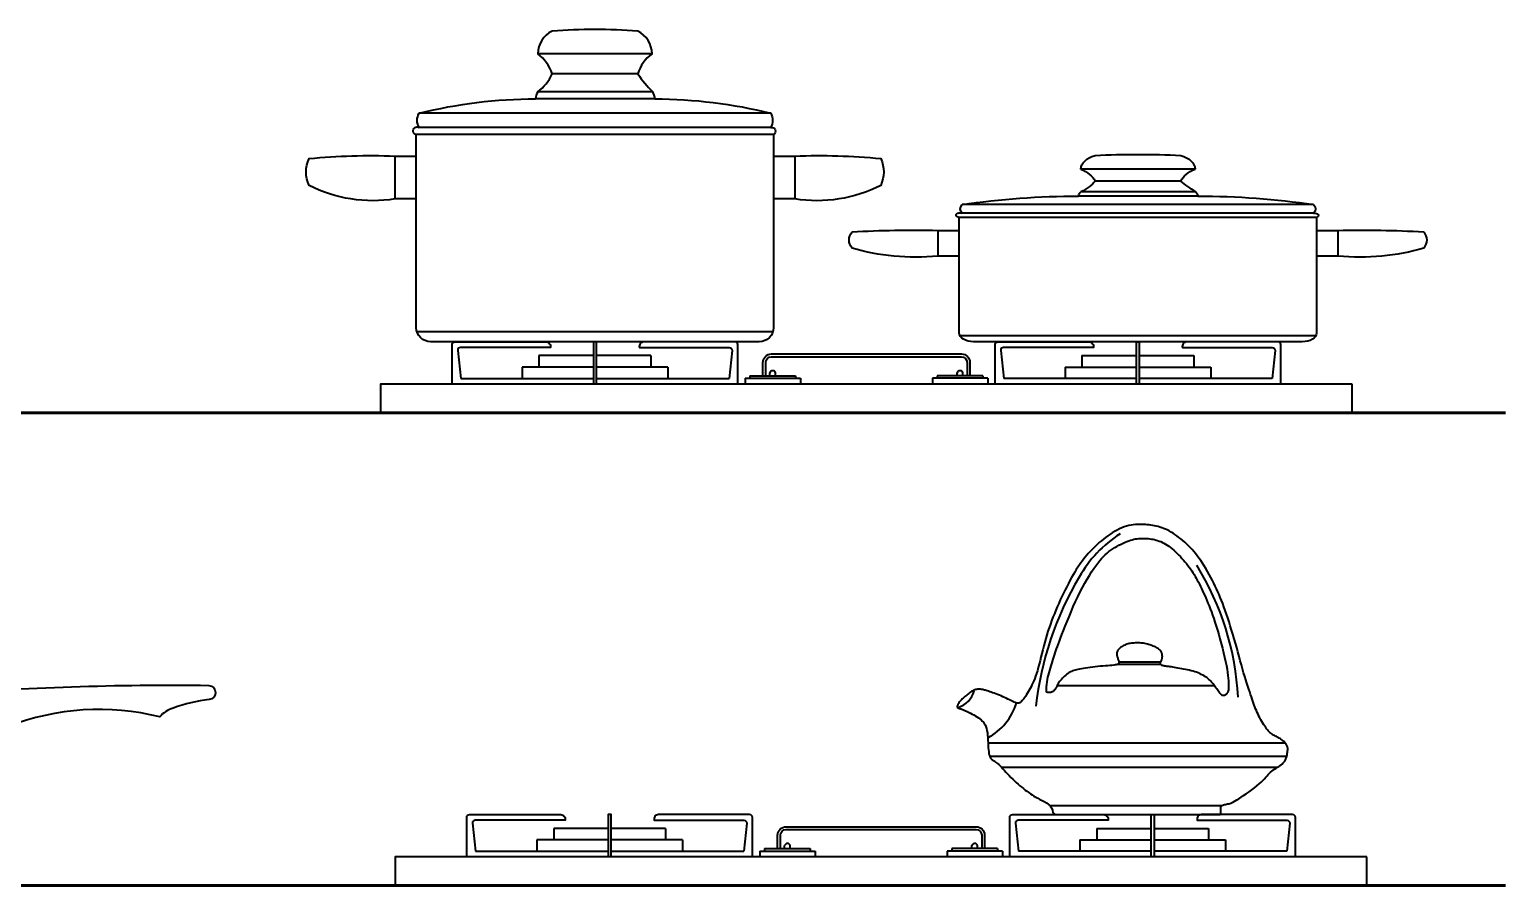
# Model space of a CAD drawing. Header units: millimetres. Extents: x -4763 to 645, y -25 to 217.
# Drawn here: x 308.6 to 399.8, y 163.9 to 216.8 of the extents above; entities that cross this region are included whole.
import ezdxf

# ---------------------------------------------------------------- set-up
doc = ezdxf.new("R2010")
doc.units = ezdxf.units.MM
doc.header["$LTSCALE"] = 0.5
doc.layers.add('acesssorios_coz', color=250, linetype='Continuous', lineweight=9)

msp = doc.modelspace()

# ---------------------------------------------------------------- linework, layer by layer
at = {"layer": 'acesssorios_coz', "color": 7, "lineweight": 40}
for p, q in [((347.06201, 215.28185), (340.00318, 215.28185)), ((346.17965, 214.04655), (340.88554, 214.04655)), ((347.23955, 212.50244), (339.86861, 212.50277)), ((347.10496, 212.94361), (340.00318, 212.94361)), ((354.38554, 211.62008), (332.67965, 211.62008)), ((354.38554, 210.73773), (332.67965, 210.73773)), ((354.56201, 210.29655), (332.50318, 210.29655)), ((331.17965, 208.97302), (331.17965, 206.32597)), ((355.88554, 208.97302), (355.88554, 206.32597)), ((380.59142, 208.17008), (373.5326, 208.17008)), ((379.70907, 207.42891), (374.41495, 207.42891)), ((380.76896, 206.50244), (373.39803, 206.50263)), ((380.63437, 206.76714), (373.5326, 206.76714)), ((388.09142, 205.17891), (366.0326, 205.17891)), ((366.0326, 198.03185), (366.0326, 205.17891)), ((387.91495, 205.97302), (366.20907, 205.97302)), ((387.91495, 205.44361), (366.20907, 205.44361)), ((388.09142, 205.17891), (388.09142, 198.03185)), ((364.70907, 204.38479), (364.70907, 202.79655)), ((364.70907, 204.38479), (366.0326, 204.38479)), ((388.09142, 204.38479), (389.41495, 204.38479)), ((389.41495, 204.38479), (389.41495, 202.79655)), ((366.0326, 202.79655), (364.70907, 202.79655)), ((389.41495, 202.79655), (388.09142, 202.79655)), ((354.52065, 198.11782), (332.54454, 198.11782)), ((388.05006, 197.87166), (366.07395, 197.87166)), ((387.20907, 197.50244), (366.91495, 197.50244)), ((343.44436, 196.64877), (340.07881, 196.64877)), ((340.07881, 196.64877), (340.07881, 195.94289)), ((346.98638, 196.64877), (343.62083, 196.64877)), ((346.98638, 196.64877), (346.98638, 195.94289)), ((373.60823, 196.64877), (376.97377, 196.64877)), ((373.60823, 196.64877), (373.60823, 195.94289)), ((377.15024, 196.64877), (380.51579, 196.64877)), ((380.51579, 196.64877), (380.51579, 195.94289)), ((335.25162, 195.237), (343.44436, 195.237)), ((339.0389, 195.94289), (339.0389, 195.237)), ((343.44436, 195.94289), (339.0389, 195.94289)), ((348.02629, 195.94289), (343.62083, 195.94289)), ((343.62083, 195.237), (351.81357, 195.237)), ((348.02629, 195.94289), (348.02629, 195.237)), ((352.80937, 195.2467), (356.22132, 195.2467)), ((352.80937, 195.2467), (352.80937, 194.88406)), ((353.10358, 195.39417), (355.92711, 195.39417)), ((353.10358, 195.39417), (353.10358, 195.2467)), ((354.33887, 195.39417), (354.33887, 195.58203)), ((354.69182, 195.39417), (354.69182, 195.58203)), ((355.92711, 195.39417), (355.92711, 195.2467)), ((356.22132, 195.2467), (356.22132, 194.88406)), ((367.78523, 195.2467), (364.37329, 195.2467)), ((364.37329, 195.2467), (364.37329, 194.88406)), ((367.49102, 195.39417), (364.66749, 195.39417)), ((364.66749, 195.39417), (364.66749, 195.2467)), ((365.90279, 195.39417), (365.90279, 195.58203)), ((366.25573, 195.39417), (366.25573, 195.58203)), ((367.49102, 195.39417), (367.49102, 195.2467)), ((367.78523, 195.2467), (367.78523, 194.88406)), ((376.97377, 195.237), (368.78103, 195.237)), ((372.56831, 195.94289), (372.56831, 195.237)), ((372.56831, 195.94289), (376.97377, 195.94289)), ((377.15024, 195.94289), (381.5557, 195.94289)), ((385.34299, 195.237), (377.15024, 195.237)), ((381.5557, 195.94289), (381.5557, 195.237)), ((378.47411, 177.72302), (375.88859, 177.72302)), ((378.47411, 177.56657), (375.76005, 177.56657)), ((372.08026, 176.27537), (381.77766, 176.27537)), ((367.81169, 172.72838), (386.1608, 172.72838)), ((367.91108, 171.91087), (386.2529, 171.91087)), ((368.63288, 171.22802), (385.67856, 171.22802)), ((371.66812, 168.86221), (382.24419, 168.86221)), ((371.94371, 168.30598), (382.14775, 168.30598)), ((344.35207, 167.45231), (340.98653, 167.45231)), ((340.98653, 167.45231), (340.98653, 166.74643)), ((347.89409, 167.45231), (344.52854, 167.45231)), ((347.89409, 167.45231), (347.89409, 166.74643)), ((374.51594, 167.45231), (377.88148, 167.45231)), ((374.51594, 167.45231), (374.51594, 166.74643)), ((378.05796, 167.45231), (381.4235, 167.45231)), ((381.4235, 167.45231), (381.4235, 166.74643)), ((336.15933, 166.04055), (344.35207, 166.04055)), ((339.94661, 166.74643), (339.94661, 166.04055)), ((344.35207, 166.74643), (339.94661, 166.74643)), ((348.93401, 166.74643), (344.52854, 166.74643)), ((344.52854, 166.04055), (352.72129, 166.04055)), ((348.93401, 166.74643), (348.93401, 166.04055)), ((353.71708, 166.05025), (357.12903, 166.05025)), ((353.71708, 166.05025), (353.71708, 165.6876)), ((354.01129, 166.19771), (356.83482, 166.19771)), ((354.01129, 166.19771), (354.01129, 166.05025)), ((355.24659, 166.19771), (355.24659, 166.38557)), ((355.59953, 166.19771), (355.59953, 166.38557)), ((356.83482, 166.19771), (356.83482, 166.05025)), ((357.12903, 166.05025), (357.12903, 165.6876)), ((368.69294, 166.05025), (365.281, 166.05025)), ((365.281, 166.05025), (365.281, 165.6876)), ((368.39874, 166.19771), (365.57521, 166.19771)), ((365.57521, 166.19771), (365.57521, 166.05025)), ((366.8105, 166.19771), (366.8105, 166.38557)), ((367.16344, 166.19771), (367.16344, 166.38557)), ((368.39874, 166.19771), (368.39874, 166.05025)), ((368.69294, 166.05025), (368.69294, 165.6876)), ((377.88148, 166.04055), (369.68874, 166.04055)), ((373.47602, 166.74643), (373.47602, 166.04055)), ((373.47602, 166.74643), (377.88148, 166.74643)), ((378.05796, 166.74643), (382.46342, 166.74643)), ((386.2507, 166.04055), (378.05796, 166.04055)), ((382.46342, 166.74643), (382.46342, 166.04055))]:
    msp.add_line(p, q, dxfattribs=at)
at = {"layer": 'acesssorios_coz', "color": 7, "lineweight": 60}
for p, q in [((399.75943, 193.11936), (244.53958, 193.11936)), ((399.75943, 163.9229), (244.53958, 163.9229))]:
    msp.add_line(p, q, dxfattribs=at)
at = {"layer": 'acesssorios_coz', "color": 7, "lineweight": 40}
for points in [[(347.23953, 212.50274, -0.06089756), (354.38554, 211.62008, -0.27282867), (354.38554, 210.73773, -0.87308171), (354.56201, 210.29655), (354.56201, 198.38479, -0.41421356), (353.67965, 197.50244), (333.38554, 197.50244, -0.41421356), (332.50318, 198.38479), (332.50318, 210.29655, -1.21190516), (332.67965, 210.73773, -0.27282867), (332.67965, 211.62008, -0.06126086), (339.86861, 212.50277, -0.06126086)], [(332.50318, 206.32597), (331.17965, 206.32597, -0.15738893), (325.88554, 207.14918, -0.2194074), (325.88504, 208.82228, -0.03292451), (331.17965, 208.97302), (332.50318, 208.97302)], [(354.56201, 208.97302), (355.88554, 208.97302, -0.03292451), (361.18015, 208.82228, -0.2194074), (361.17965, 207.14918, -0.15738893), (355.88554, 206.32597), (354.56201, 206.32597)], [(334.70907, 194.88406), (334.70907, 197.32597, -0.41421356), (334.88554, 197.50244), (340.52006, 197.50244, -0.45380799), (340.78389, 197.14949), (335.23848, 197.14949, 0.41421356), (335.06201, 196.97302), (335.25162, 195.237)], [(352.35613, 194.88406), (352.35613, 197.32597, 0.41421356), (352.17965, 197.50244), (346.54513, 197.50244, 0.45380799), (346.2813, 197.14949), (351.82671, 197.14949, -0.41421356), (352.00318, 196.97302), (351.81357, 195.237)], [(368.23848, 194.88406), (368.23848, 197.32597, -0.41421356), (368.41495, 197.50244), (374.04947, 197.50244, -0.45380799), (374.3133, 197.14949), (368.76789, 197.14949, 0.41421356), (368.59142, 196.97302), (368.78103, 195.237)], [(385.88554, 194.88406), (385.88554, 197.32597, 0.41421356), (385.70907, 197.50244), (380.07454, 197.50244, 0.45380799), (379.81071, 197.14949), (385.35613, 197.14949, -0.41421356), (385.5326, 196.97302), (385.34299, 195.237)], [(353.90459, 195.39417), (353.90459, 196.22129, -0.41421356), (354.434, 196.7507), (366.1606, 196.7507, -0.41421356), (366.69002, 196.22129), (366.69002, 195.39417)], [(354.08106, 195.39417), (354.08106, 196.22129, -0.41421356), (354.434, 196.57423), (366.1606, 196.57423, -0.41421356), (366.51355, 196.22129), (366.51355, 195.39417)], [(375.95968, 185.64031, 0.12181198), (373.43457, 182.96621, 0.1058065), (370.75796, 174.99434)], [(302.05146, 175.46793, -0.11817689), (302.75576, 175.71325, -0.02356934), (319.69907, 176.28121, -0.90165735), (319.71737, 175.40633, 0.05826106), (317.49398, 174.87496, 0.14740613), (316.65889, 174.33605, 0.15502854), (307.3054, 173.7388, -0.04630802), (303.2572, 172.75246, -0.09617611), (302.48874, 171.99335)], [(335.61678, 165.6876), (335.61678, 168.12951, -0.41421356), (335.79325, 168.30598), (341.42777, 168.30598, -0.45380799), (341.6916, 167.95304), (336.14619, 167.95304, 0.41421356), (335.96972, 167.77657), (336.15933, 166.04055)], [(353.26384, 165.6876), (353.26384, 168.12951, 0.41421356), (353.08737, 168.30598), (347.45284, 168.30598, 0.45380799), (347.18902, 167.95304), (352.73443, 167.95304, -0.41421356), (352.9109, 167.77657), (352.72129, 166.04055)], [(369.14619, 165.6876), (369.14619, 168.12951, -0.41421356), (369.32266, 168.30598), (374.95719, 168.30598, -0.45380799), (375.22101, 167.95304), (369.6756, 167.95304, 0.41421356), (369.49913, 167.77657), (369.68874, 166.04055)], [(386.79325, 165.6876), (386.79325, 168.12951, 0.41421356), (386.61678, 168.30598), (380.98226, 168.30598, 0.45380799), (380.71843, 167.95304), (386.26384, 167.95304, -0.41421356), (386.44031, 167.77657), (386.2507, 166.04055)], [(354.8123, 166.19771), (354.8123, 167.02483, -0.41421356), (355.34171, 167.55424), (367.06832, 167.55424, -0.41421356), (367.59773, 167.02483), (367.59773, 166.19771)], [(354.98877, 166.19771), (354.98877, 167.02483, -0.41421356), (355.34171, 167.37777), (367.06832, 167.37777, -0.41421356), (367.42126, 167.02483), (367.42126, 166.19771)]]:
    msp.add_lwpolyline(points, format="xyb", dxfattribs=at)
for points in [[(343.62083, 194.88406), (343.62083, 197.50244), (343.44436, 197.50244), (343.44436, 194.88406)], [(376.97377, 194.88406), (376.97377, 197.50244), (377.15024, 197.50244), (377.15024, 194.88406)], [(382.14775, 168.30598), (382.16075, 168.32765), (382.18187, 168.39096), (382.19107, 168.45662), (382.19189, 168.52294), (382.18788, 168.58826), (382.18257, 168.65091), (382.17952, 168.7092), (382.18226, 168.76148), (382.19434, 168.80607), (382.21843, 168.84182), (382.25367, 168.86971), (382.29831, 168.89126), (382.35062, 168.90798), (382.40886, 168.92138), (382.47129, 168.93297), (382.53617, 168.94425), (382.60176, 168.95674), (382.66701, 168.97196), (382.73362, 168.99143), (382.80397, 169.01668), (382.88044, 169.04925), (382.96543, 169.09067), (383.06132, 169.14247), (383.17049, 169.20618), (383.29533, 169.28334), (383.43706, 169.37476), (383.59225, 169.47837), (383.75632, 169.59139), (383.92468, 169.71103), (384.09273, 169.83451), (384.25589, 169.95905), (384.40957, 170.08185), (384.54918, 170.20013), (384.6714, 170.31165), (384.77796, 170.41627), (384.87188, 170.51441), (384.95615, 170.60647), (385.03378, 170.69287), (385.10776, 170.77401), (385.18112, 170.85031), (385.25684, 170.92218), (385.33714, 170.99), (385.42105, 171.05409), (385.50681, 171.11473), (385.59265, 171.17224), (385.67681, 171.22689), (385.75753, 171.27898), (385.83305, 171.32881), (385.9016, 171.37667), (385.96183, 171.42287), (386.01409, 171.46786), (386.05913, 171.5121), (386.09771, 171.55604), (386.13058, 171.60016), (386.15849, 171.6449), (386.18221, 171.69073), (386.20248, 171.73811), (386.22, 171.78731), (386.23511, 171.83786), (386.24813, 171.88908), (386.25935, 171.9403), (386.26905, 171.99085), (386.27754, 172.04005), (386.2851, 172.08725), (386.29203, 172.13176), (386.29853, 172.17312), (386.3044, 172.21172), (386.30935, 172.24813), (386.31308, 172.28295), (386.3153, 172.31677), (386.31571, 172.35016), (386.31402, 172.38373), (386.30994, 172.41805), (386.30319, 172.45358), (386.29355, 172.49029), (386.28079, 172.52801), (386.26472, 172.56656), (386.24513, 172.60579), (386.22179, 172.64551), (386.19452, 172.68558), (386.16308, 172.72581), (386.12738, 172.76603), (386.08769, 172.80599), (386.04439, 172.84546), (385.99786, 172.88416), (385.94848, 172.92187), (385.89662, 172.95831), (385.84265, 172.99324), (385.78697, 173.02641), (385.72995, 173.05773), (385.67196, 173.08775), (385.61338, 173.11719), (385.55459, 173.14675), (385.49597, 173.17714), (385.4379, 173.20909), (385.38075, 173.24331), (385.3249, 173.2805), (385.27058, 173.32136), (385.21744, 173.3665), (385.16497, 173.4165), (385.11266, 173.47195), (385.06003, 173.53345), (385.00655, 173.60157), (384.95173, 173.6769), (384.89506, 173.76003), (384.83626, 173.85124), (384.7759, 173.94953), (384.71479, 174.05361), (384.65372, 174.16218), (384.59349, 174.27394), (384.5349, 174.38758), (384.47874, 174.50181), (384.42582, 174.61533), (384.37664, 174.72729), (384.33056, 174.83866), (384.28666, 174.9509), (384.24402, 175.06541), (384.20171, 175.18365), (384.15881, 175.30703), (384.11439, 175.437), (384.06753, 175.57499), (384.0175, 175.72226), (383.96433, 175.87946), (383.90826, 176.04707), (383.84953, 176.22554), (383.78837, 176.41537), (383.72502, 176.61703), (383.65969, 176.83099), (383.59265, 177.05773), (383.52407, 177.29729), (383.45405, 177.54797), (383.38264, 177.80765), (383.30989, 178.07418), (383.23585, 178.34545), (383.16057, 178.61931), (383.0841, 178.89364), (383.00649, 179.16631), (382.92785, 179.43537), (382.84846, 179.69961), (382.76866, 179.95802), (382.6888, 180.20959), (382.60921, 180.4533), (382.53022, 180.68813), (382.45219, 180.91306), (382.37545, 181.12708), (382.30014, 181.32967), (382.22565, 181.52237), (382.15115, 181.70721), (382.07585, 181.88622), (381.99891, 182.06144), (381.91953, 182.23489), (381.8369, 182.40861), (381.75019, 182.58464), (381.65885, 182.76437), (381.5633, 182.94668), (381.46423, 183.1298), (381.3623, 183.31197), (381.25821, 183.49143), (381.15262, 183.66642), (381.04622, 183.83517), (380.93968, 183.99593), (380.8335, 184.14737), (380.72746, 184.29), (380.62115, 184.42478), (380.51416, 184.55263), (380.40608, 184.67453), (380.29651, 184.7914), (380.18504, 184.90421), (380.07127, 185.01391), (379.95494, 185.12116), (379.83644, 185.22556), (379.71631, 185.32644), (379.59509, 185.42312), (379.47333, 185.51492), (379.35157, 185.60116), (379.23036, 185.68116), (379.11023, 185.75425), (378.99161, 185.81996), (378.87449, 185.87861), (378.75873, 185.93075), (378.64418, 185.97694), (378.53072, 186.0177), (378.41821, 186.05357), (378.30652, 186.08511), (378.1955, 186.11286), (378.08497, 186.13727), (377.97451, 186.1585), (377.86364, 186.17661), (377.75189, 186.19167), (377.63878, 186.20374), (377.52384, 186.2129), (377.40659, 186.21922), (377.28657, 186.22276), (377.16337, 186.2234), (377.03699, 186.22031), (376.90749, 186.21249), (376.77493, 186.1989), (376.63939, 186.17853), (376.50093, 186.15037), (376.35962, 186.11339), (376.21553, 186.06659), (376.0689, 186.00932), (375.92072, 185.9425), (375.77213, 185.86741), (375.62429, 185.78534), (375.47834, 185.69758), (375.33545, 185.60541), (375.19676, 185.51012), (375.06344, 185.413), (374.93634, 185.31513), (374.81522, 185.2168), (374.69952, 185.11805), (374.58871, 185.01897), (374.48224, 184.91961), (374.37956, 184.82005), (374.28015, 184.72036), (374.18345, 184.62059), (374.08893, 184.52063), (373.99611, 184.41951), (373.90451, 184.31609), (373.81365, 184.20921), (373.72307, 184.09772), (373.63228, 183.98047), (373.54081, 183.85631), (373.44819, 183.72408), (373.35406, 183.5829), (373.2585, 183.43298), (373.16172, 183.27479), (373.06392, 183.10881), (372.96531, 182.9355), (372.86609, 182.75535), (372.76646, 182.56883), (372.66663, 182.37641), (372.56683, 182.17862), (372.46743, 181.97615), (372.36886, 181.76974), (372.2715, 181.56015), (372.17577, 181.34812), (372.08208, 181.1344), (371.99083, 180.91972), (371.90242, 180.70485), (371.8172, 180.49029), (371.73517, 180.27566), (371.65625, 180.06035), (371.58039, 179.84376), (371.50751, 179.62527), (371.43755, 179.40427), (371.37044, 179.18015), (371.30612, 178.9523), (371.24445, 178.72064), (371.18508, 178.48714), (371.12762, 178.25433), (371.07165, 178.0247), (371.01676, 177.80076), (370.96255, 177.58503), (370.90862, 177.38), (370.85454, 177.18819), (370.8, 177.01143), (370.74491, 176.84883), (370.68927, 176.69885), (370.6331, 176.55991), (370.57638, 176.43046), (370.51912, 176.30894), (370.46132, 176.19379), (370.40297, 176.08345), (370.34417, 175.97677), (370.28537, 175.87415), (370.22712, 175.77641), (370.16995, 175.68436), (370.11441, 175.59882), (370.06103, 175.5206), (370.01038, 175.45051), (369.96298, 175.38938), (369.91922, 175.33773), (369.87885, 175.29503), (369.84147, 175.26046), (369.80666, 175.23321), (369.77403, 175.21247), (369.74316, 175.19742), (369.71365, 175.18725), (369.68509, 175.18115), (369.65691, 175.17849), (369.62796, 175.1794), (369.59689, 175.18419), (369.56238, 175.19318), (369.52311, 175.20667), (369.47775, 175.22499), (369.42497, 175.24845), (369.36344, 175.27735), (369.29227, 175.3118), (369.21224, 175.35101), (369.12457, 175.39397), (369.03048, 175.43967), (368.93118, 175.4871), (368.8279, 175.53526), (368.72185, 175.58313), (368.61424, 175.62972), (368.50628, 175.67416), (368.39905, 175.71623), (368.29364, 175.75585), (368.19113, 175.79294), (368.09259, 175.82744), (367.9991, 175.85927), (367.91173, 175.88835), (367.83157, 175.91461), (367.75931, 175.93801), (367.6941, 175.95868), (367.63471, 175.97677), (367.5799, 175.99244), (367.52844, 176.00586), (367.47911, 176.01718), (367.43066, 176.02657), (367.38186, 176.03418), (367.3317, 176.04005), (367.27998, 176.04366), (367.22673, 176.04439), (367.17197, 176.0416), (367.11572, 176.03465), (367.058, 176.0229), (366.99884, 176.00573), (366.93825, 175.9825), (366.87633, 175.95283), (366.8134, 175.9174), (366.74985, 175.87717), (366.68608, 175.83308), (366.62247, 175.78607), (366.55943, 175.73709), (366.49733, 175.68709), (366.43658, 175.63701), (366.37756, 175.58762), (366.32059, 175.53898), (366.266, 175.49098), (366.21411, 175.4435), (366.16524, 175.39643), (366.11972, 175.34966), (366.07787, 175.30306), (366.04, 175.25653), (366.00643, 175.21008), (365.97736, 175.16428), (365.95299, 175.1198), (365.93352, 175.07735), (365.91914, 175.03762), (365.91004, 175.00129), (365.90643, 174.96905), (365.9085, 174.9416), (365.91634, 174.91936), (365.92964, 174.90165), (365.94802, 174.88751), (365.97106, 174.87601), (365.99837, 174.86618), (366.02954, 174.85709), (366.06416, 174.84777), (366.10184, 174.83729), (366.14236, 174.82479), (366.18617, 174.80981), (366.23395, 174.792), (366.28634, 174.77101), (366.34398, 174.74647), (366.40754, 174.71804), (366.47767, 174.68536), (366.55501, 174.64806), (366.6398, 174.60594), (366.73059, 174.55932), (366.82552, 174.50866), (366.92274, 174.45444), (367.02036, 174.39711), (367.11654, 174.33715), (367.20941, 174.27501), (367.29709, 174.21117), (367.37804, 174.14571), (367.4519, 174.07719), (367.51862, 174.00382), (367.57814, 173.92377), (367.63041, 173.83524), (367.67539, 173.73642), (367.71301, 173.6255), (367.74323, 173.50067), (367.76624, 173.36111), (367.78319, 173.20996), (367.79549, 173.05136), (367.80452, 172.88946), (367.81169, 172.72838), (367.81839, 172.57227), (367.82603, 172.42526), (367.83599, 172.29149), (367.84943, 172.17415), (367.8665, 172.07263), (367.88708, 171.98539), (367.91108, 171.91087), (367.9384, 171.84751), (367.96892, 171.79378), (368.00255, 171.74812), (368.03918, 171.70897), (368.0788, 171.67467), (368.12173, 171.64312), (368.16839, 171.61208), (368.21918, 171.57934), (368.27454, 171.54266), (368.33486, 171.49983), (368.40056, 171.44862), (368.47207, 171.38682), (368.54963, 171.31287), (368.63288, 171.22802), (368.72131, 171.13416), (368.8144, 171.03322), (368.91163, 170.92711), (369.01248, 170.81774), (369.11644, 170.70702), (369.22299, 170.59688), (369.33161, 170.48893), (369.44178, 170.38367), (369.55299, 170.28131), (369.66471, 170.18205), (369.77643, 170.0861), (369.88764, 169.99367), (369.99781, 169.90496), (370.10643, 169.82018), (370.21328, 169.73941), (370.31932, 169.66221), (370.42583, 169.58801), (370.53407, 169.51623), (370.64532, 169.44632), (370.76083, 169.3777), (370.88189, 169.30981), (371.00975, 169.24207), (371.14448, 169.17349), (371.28133, 169.10136), (371.41433, 169.02255), (371.53752, 168.93391), (371.64495, 168.83232), (371.73066, 168.71464), (371.78867, 168.57773), (371.81305, 168.41846)], [(371.42279, 175.86005), (371.41643, 176.0295), (371.41979, 176.19081), (371.4317, 176.34526), (371.451, 176.49415), (371.47653, 176.63874), (371.50712, 176.78033), (371.54162, 176.9202), (371.57884, 177.05963), (371.61779, 177.1996), (371.65806, 177.33985), (371.69938, 177.47984), (371.7415, 177.61899), (371.78417, 177.75675), (371.82713, 177.89257), (371.87011, 178.02588), (371.91287, 178.15613), (371.95545, 178.28353), (371.9991, 178.41142), (372.04539, 178.54391), (372.09588, 178.68512), (372.15212, 178.83917), (372.21568, 179.01017), (372.28811, 179.20223), (372.37098, 179.41946), (372.46536, 179.66442), (372.57042, 179.93344), (372.68486, 180.22127), (372.80735, 180.52266), (372.93658, 180.83238), (373.07124, 181.14519), (373.21002, 181.45585), (373.3516, 181.75911), (373.49474, 182.05049), (373.63848, 182.3285), (373.7819, 182.59239), (373.92411, 182.84144), (374.06421, 183.07489), (374.2013, 183.29202), (374.33448, 183.49207), (374.46285, 183.67432), (374.58586, 183.83846), (374.70441, 183.98596), (374.81975, 184.11872), (374.93313, 184.23863), (375.04579, 184.34761), (375.15899, 184.44756), (375.27397, 184.54037), (375.39198, 184.62795), (375.51388, 184.71181), (375.63887, 184.79193), (375.76576, 184.86789), (375.89336, 184.93927), (376.02049, 185.00566), (376.14596, 185.06664), (376.26856, 185.12179), (376.38712, 185.1707), (376.50077, 185.21309), (376.60989, 185.24925), (376.7152, 185.27957), (376.81742, 185.30449), (376.91726, 185.32441), (377.01543, 185.33976), (377.11265, 185.35094), (377.20964, 185.35838), (377.30696, 185.36244), (377.40464, 185.36322), (377.50255, 185.36079), (377.60059, 185.35521), (377.69862, 185.34654), (377.79654, 185.33484), (377.89421, 185.32017), (377.99153, 185.30259), (378.08844, 185.28204), (378.1851, 185.25804), (378.28177, 185.23001), (378.37867, 185.19733), (378.47605, 185.15943), (378.57415, 185.1157), (378.67319, 185.06555), (378.77343, 185.00838), (378.87498, 184.94382), (378.97755, 184.8723), (379.08071, 184.79448), (379.18405, 184.71101), (379.28715, 184.62255), (379.3896, 184.52975), (379.49098, 184.43326), (379.59087, 184.33374), (379.68889, 184.23178), (379.78483, 184.12767), (379.87851, 184.02167), (379.96975, 183.91399), (380.05838, 183.8049), (380.14421, 183.69461), (380.22706, 183.58337), (380.30676, 183.47142), (380.38322, 183.35889), (380.45677, 183.24554), (380.52783, 183.13099), (380.59679, 183.0149), (380.6641, 182.8969), (380.73015, 182.77665), (380.79537, 182.65378), (380.86018, 182.52794), (380.92493, 182.39875), (380.9898, 182.26575), (381.05492, 182.12848), (381.12039, 181.98645), (381.18633, 181.83919), (381.25287, 181.68622), (381.32012, 181.52707), (381.38821, 181.36127), (381.45724, 181.18824), (381.52728, 181.00706), (381.59839, 180.81674), (381.67063, 180.61625), (381.74406, 180.40458), (381.81874, 180.18073), (381.89473, 179.94368), (381.97209, 179.69242), (382.05064, 179.42686), (382.12925, 179.15054), (382.20655, 178.86791), (382.28117, 178.58345), (382.35175, 178.3016), (382.41691, 178.02682), (382.47529, 177.76358), (382.52551, 177.51632), (382.5666, 177.28868), (382.59905, 177.08088), (382.62378, 176.89235), (382.64165, 176.72248), (382.65358, 176.57068), (382.66046, 176.43636), (382.66316, 176.31892), (382.6626, 176.21777), (382.65952, 176.1321), (382.65419, 176.06028), (382.64671, 176.00047), (382.63721, 175.95083), (382.62581, 175.90951), (382.61262, 175.87466), (382.59776, 175.84445), (382.58136, 175.81704), (382.56353, 175.79094), (382.54439, 175.76608), (382.52406, 175.74277), (382.50266, 175.7213), (382.48031, 175.70197), (382.45713, 175.68508), (382.43323, 175.67092), (382.40874, 175.65979), (382.38371, 175.65205), (382.35796, 175.64822), (382.33127, 175.64892), (382.30338, 175.65472), (382.27407, 175.66623), (382.24309, 175.68405), (382.21021, 175.70876), (382.17518, 175.74095), (382.13788, 175.78094), (382.09855, 175.82782), (382.05755, 175.88041), (382.01525, 175.93751), (381.97199, 175.99795), (381.92814, 176.06052), (381.88405, 176.12405), (381.84008, 176.18733), (381.79641, 176.24941), (381.7525, 176.31018), (381.70764, 176.36976), (381.66111, 176.42828), (381.6122, 176.48584), (381.5602, 176.54256), (381.50439, 176.59858), (381.44406, 176.654), (381.37863, 176.70887), (381.30808, 176.7629), (381.23254, 176.81575), (381.15212, 176.86705), (381.06694, 176.91644), (380.97711, 176.96358), (380.88277, 177.0081), (380.78402, 177.04966), (380.68106, 177.08799), (380.57434, 177.12329), (380.46442, 177.15585), (380.35182, 177.18598), (380.23707, 177.21397), (380.12072, 177.24011), (380.0033, 177.26471), (379.88535, 177.28806), (379.7675, 177.31039), (379.65084, 177.33165), (379.53656, 177.35173), (379.42586, 177.37049), (379.31991, 177.38783), (379.21991, 177.40362), (379.12705, 177.41775), (379.04252, 177.43009), (378.96716, 177.44061), (378.90036, 177.44959), (378.84118, 177.45738), (378.78866, 177.46433), (378.74185, 177.47081), (378.69981, 177.47717), (378.66157, 177.48377), (378.62619, 177.49096), (378.59296, 177.4991), (378.56217, 177.50856), (378.53435, 177.51967), (378.51005, 177.53281), (378.48979, 177.54832), (378.47411, 177.56657), (378.46355, 177.58791), (378.45864, 177.6127), (378.45964, 177.64112), (378.4657, 177.6727), (378.47569, 177.70677), (378.48847, 177.74268), (378.50292, 177.77979), (378.5179, 177.81742), (378.53229, 177.85494), (378.54495, 177.89169), (378.55499, 177.92717), (378.56241, 177.96151), (378.56744, 177.99503), (378.57034, 178.02801), (378.57133, 178.06075), (378.57066, 178.09356), (378.56855, 178.12672), (378.56526, 178.16053), (378.56086, 178.19521), (378.55479, 178.23067), (378.54634, 178.26672), (378.5348, 178.30319), (378.51945, 178.3399), (378.49958, 178.37666), (378.47447, 178.41331), (378.44341, 178.44966), (378.4059, 178.48554), (378.36233, 178.52083), (378.31328, 178.55541), (378.25936, 178.58915), (378.20115, 178.62195), (378.13925, 178.65367), (378.07426, 178.6842), (378.00677, 178.71343), (377.93731, 178.74122), (377.86619, 178.7674), (377.79364, 178.79181), (377.7199, 178.81425), (377.64521, 178.83455), (377.5698, 178.85253), (377.49392, 178.86801), (377.4178, 178.88082), (377.34166, 178.89084), (377.26557, 178.89818), (377.1896, 178.90302), (377.1138, 178.90555), (377.03825, 178.90594), (376.96299, 178.90436), (376.8881, 178.901), (376.81361, 178.89604), (376.73962, 178.88956), (376.66621, 178.8813), (376.59353, 178.87089), (376.52167, 178.858), (376.45077, 178.84224), (376.38094, 178.82328), (376.31229, 178.80075), (376.24496, 178.7743), (376.17917, 178.74372), (376.11557, 178.70939), (376.05495, 178.67185), (375.99808, 178.63164), (375.94573, 178.58928), (375.89868, 178.54532), (375.85769, 178.5003), (375.82355, 178.45473), (375.7968, 178.40908), (375.77706, 178.36343), (375.76375, 178.31778), (375.75628, 178.27212), (375.75404, 178.22647), (375.75643, 178.18082), (375.76288, 178.13517), (375.77278, 178.08951), (375.78549, 178.04391), (375.80023, 177.99861), (375.81615, 177.95389), (375.83243, 177.91007), (375.84824, 177.86744), (375.86274, 177.8263), (375.8751, 177.78694), (375.88448, 177.74966), (375.88987, 177.71472), (375.88955, 177.68221), (375.88162, 177.6522), (375.86417, 177.62475), (375.83529, 177.59991), (375.79309, 177.57775), (375.73565, 177.55832), (375.66108, 177.54169), (375.56819, 177.52778), (375.4587, 177.51601), (375.33505, 177.50566), (375.19968, 177.49603), (375.05503, 177.4864), (374.90354, 177.47606), (374.74764, 177.46429), (374.58978, 177.45038), (374.43223, 177.43383), (374.27658, 177.41495), (374.12426, 177.3943), (373.9767, 177.37239), (373.83533, 177.34977), (373.70158, 177.32698), (373.57687, 177.30454), (373.46263, 177.28299), (373.35976, 177.2626), (373.267, 177.24257), (373.18257, 177.22182), (373.10469, 177.19929), (373.03156, 177.17391), (372.96141, 177.14461), (372.89245, 177.11031), (372.8229, 177.06994), (372.75145, 177.02281), (372.67875, 176.9696), (372.60594, 176.91141), (372.53413, 176.84929), (372.46447, 176.78432), (372.39808, 176.71757), (372.33609, 176.6501), (372.27963, 176.58299), (372.22953, 176.51718), (372.18531, 176.45316), (372.14621, 176.39128), (372.11145, 176.3319), (372.08026, 176.27537), (372.05187, 176.22205), (372.0255, 176.17229), (372.00038, 176.12646), (371.97581, 176.08481), (371.95138, 176.04719), (371.92675, 176.01335), (371.90157, 175.98303), (371.87551, 175.956), (371.84824, 175.932), (371.8194, 175.91078), (371.78867, 175.89208), (371.75568, 175.87578), (371.71999, 175.86217), (371.68112, 175.85166), (371.63862, 175.84466), (371.592, 175.84159), (371.5408, 175.84286), (371.48455, 175.84888), (371.42279, 175.86005)], [(344.52854, 165.6876), (344.52854, 168.30598), (344.35207, 168.30598), (344.35207, 165.6876)], [(371.81305, 168.41846), (371.89413, 168.34225), (371.94371, 168.30598)], [(377.88148, 165.6876), (377.88148, 168.30598), (378.05796, 168.30598), (378.05796, 165.6876)]]:
    msp.add_lwpolyline(points, dxfattribs=at)
for points in [[(390.2973, 194.88406), (330.2973, 194.88406), (330.2973, 193.11936), (390.2973, 193.11936)], [(391.20501, 165.6876), (331.20501, 165.6876), (331.20501, 163.9229), (391.20501, 163.9229)]]:
    msp.add_lwpolyline(points, close=True, dxfattribs=at)
for centre, radius, start, end in [((341.61283, 215.25743), 1.60983, 116.8581524, 179.1310812), ((343.5326, 179.73861), 37.04968, 85.9029438, 94.0970562), ((345.45236, 215.25743), 1.60983, 0.8689188, 63.1418476), ((338.64891, 213.38174), 2.33334, 16.5541236, 54.521232), ((348.41628, 213.38174), 2.33334, 125.478768, 163.4458764), ((338.30469, 215.20682), 2.82966, 306.8875404, 335.7928431), ((351.57475, 217.63313), 6.47847, 213.6153361, 226.3742252), ((340.78197, 212.46492), 0.91414, 148.4225029, 177.648014), ((346.32617, 212.46492), 0.91414, 2.351986, 31.5774971), ((354.51534, 195.53467), 0.18271, 15.0218969, 164.9781031), ((366.07926, 195.53467), 0.18271, 15.0218969, 164.9781031), ((366.06844, 174.65697), 17.19974, 2.9839712, 31.7055869), ((365.49416, 176.37143), 1.52628, 288.3617104, 343.5748309), ((366.10078, 176.24913), 3.61908, 297.9221241, 343.0358803), ((355.42306, 166.33821), 0.18271, 15.0218969, 164.9781031), ((366.98697, 166.33821), 0.18271, 15.0218969, 164.9781031)]:
    msp.add_arc(centre, radius, start, end, dxfattribs=at)
at = {"layer": 'acesssorios_coz', "color": 7, "lineweight": 40, "extrusion": (0, 0, -1)}
for centre, major_axis, start_param, end_param in [((375.14224, 208.15543), (-1.60983, 0), 0.01516549, 1.10203314), ((377.06201, 186.84414), (37.04968, 0), 4.64088186, 4.7838961), ((378.98177, 208.15543), (-1.60983, 0), 2.03955952, 3.12642716), ((372.17832, 207.03002), (2.33334, 0), -0.95157501, -0.28892396), ((381.94569, 207.03002), (2.33334, 0), 3.43051661, 4.09316766), ((371.8341, 208.12507), (-2.82966, 0), 3.56408724, 4.06857995), ((385.10416, 209.58085), (6.47847, 0), 2.33220974, 2.55489436), ((373.39218, 188.7014), (29.66873, 0), 4.4678483, 4.7125859), ((374.31138, 206.47993), (0.91414, 0), 3.18264255, 3.69272395), ((379.85559, 206.47993), (-0.91414, 0), 2.59046136, 3.10054275), ((380.73183, 188.7014), (-29.66873, 0), 1.57204721, 1.81533701), ((366.07817, 205.3215), (0.24198, 0), 1.76028148, 5.28391658), ((366.95741, 205.70832), (-0.86871, 0), -0.53269284, 0.53269284), ((387.16661, 205.70832), (0.86871, 0), -0.53269284, 0.53269284), ((387.97315, 205.30405), (0.23977, 0), 4.46719393, 7.33816393), ((361.22932, 203.79273), (1.99817, 0), 2.70932656, 3.57326651), ((363.20512, 180.24411), (-40.26256, 0), 1.47650794, 1.60815842), ((390.91889, 180.24411), (40.26256, 0), 4.67502689, 4.80667737), ((392.89469, 203.79273), (-1.99817, 0), 2.7099188, 3.57385875), ((363.33722, 207.96411), (8.72116, 0), 1.41283966, 2.03727299), ((390.78679, 207.96411), (8.72116, 0), 1.10431966, 1.72875299), ((366.91495, 198.03185), (0.88235, 0), 1.57079633, 3.14159265), ((387.20907, 198.03185), (-0.88235, 0), 3.14159265, 4.71238898)]:
    msp.add_ellipse(centre, major_axis=major_axis, ratio=0.6, start_param=start_param, end_param=end_param, dxfattribs=at)

doc.saveas('drawing.dxf')
